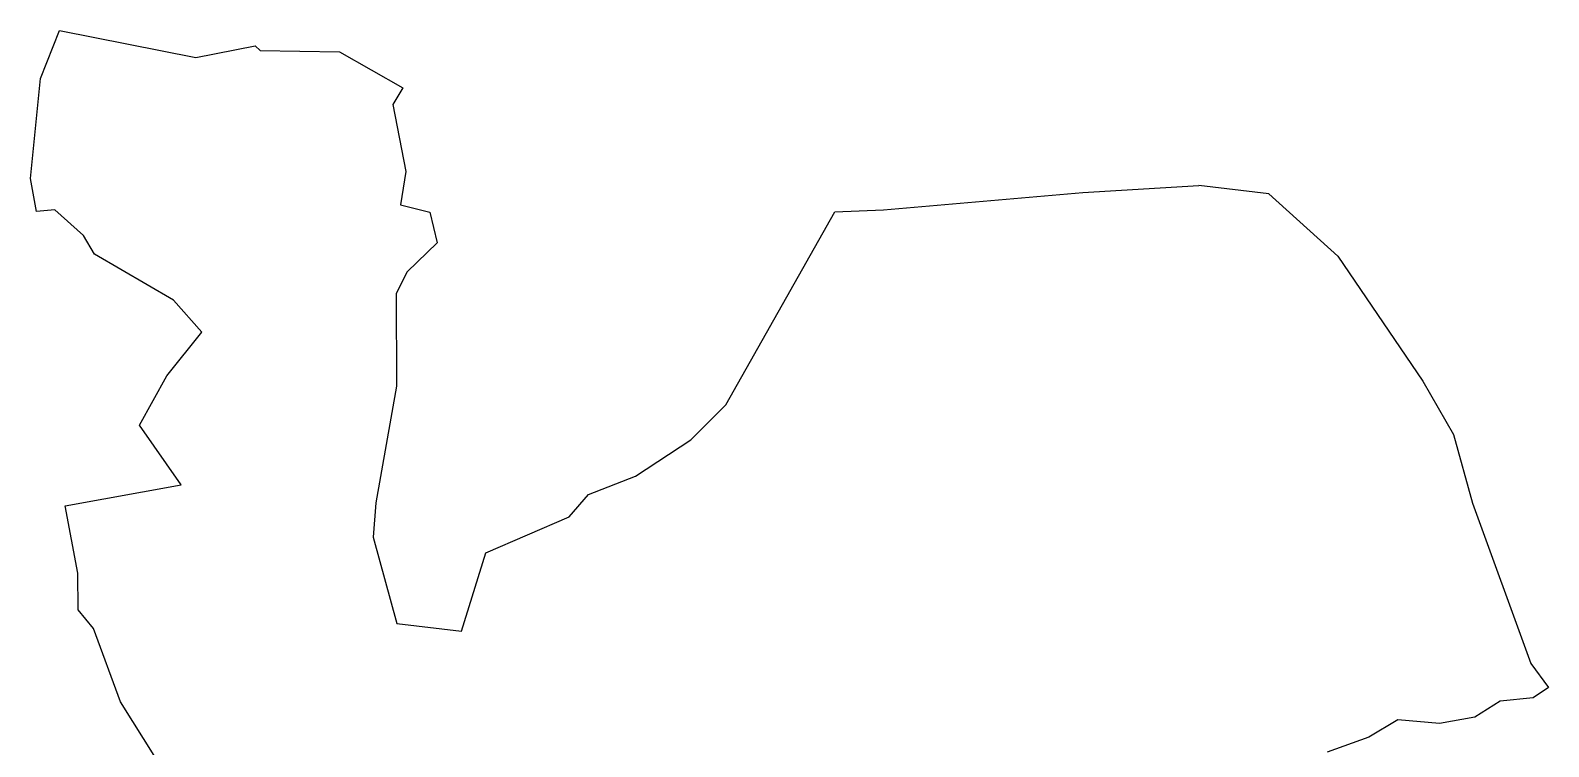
# Model space of a CAD drawing. Header units: metres. Extents: x 316827 to 322033, y 1872732 to 1878514.
# Drawn here: x 318782 to 322033, y 1874856 to 1876390 of the extents above; entities that cross this region are included whole.
import ezdxf

# ---------------------------------------------------------------- set-up
doc = ezdxf.new("R2010")
doc.units = ezdxf.units.M
doc.layers.add('village', color=3, linetype='Continuous')

msp = doc.modelspace()

# ---------------------------------------------------------------- linework, layer by layer
at = {"color": 6, "flags": 128}
msp.add_lwpolyline([(321433.4, 1876039.5), (321283.9, 1876057.5)], dxfattribs=at)
at = {"layer": 'village', "color": 6}
for points in [[(319099.9, 1874753.4, 0), (318975.3, 1874952.3, 0), (318917.6, 1875109.1, 0), (318884.1, 1875149.3, 0), (318883.9, 1875227.4, 0), (318856.9, 1875371.7, 0), (319105, 1875416.7, 0), (319015.7, 1875544.3, 0), (319074, 1875650.2, 0), (319149.4, 1875743.7, 0), (319088.4, 1875812.1, 0), (318919.6, 1875910.5, 0), (318896.1, 1875950.1, 0), (318834.7, 1876005.4, 0), (318795.3, 1876001.5, 0), (318782.1, 1876072.7, 0), (318803.8, 1876286.8, 0), (318844.4, 1876389.6, 0), (318844.4, 1876389.6, 0)], [(318844.4, 1876389.6, 0), (319136.5, 1876331.8, 0), (319263.7, 1876356.3, 0), (319273.9, 1876346.7, 0), (319443.8, 1876343.3, 0), (319579.6, 1876266.4, 0), (319558.3, 1876231, 0), (319585.9, 1876087.2, 0), (319574.8, 1876016.4, 0), (319637.4, 1876000.3, 0), (319652.9, 1875934.5, 0), (319588.5, 1875872.4, 0), (319565.4, 1875826.6, 0), (319565.8, 1875627.9, 0), (319521.6, 1875378.1, 0), (319516.1, 1875304.4, 0), (319566.4, 1875119.7, 0), (319705.2, 1875103.2, 0), (319757.1, 1875271.4, 0), (319935.9, 1875348.4, 0), (319977, 1875396.1, 0), (320078, 1875435, 0), (320195.9, 1875512.9, 0), (320271.3, 1875588, 0), (320504.5, 1876001.3, 0), (320608.9, 1876005.6, 0), (321035.3, 1876042.5, 0), (321283.9, 1876057.5, 0)], [(321433.4, 1876039.5, 0), (321581.2, 1875906, 0), (321763.1, 1875638.5, 0), (321828.8, 1875524.1, 0), (321869.6, 1875377.4, 0), (321994.7, 1875033.9, 0), (322032.6, 1874983.1, 0), (321999.4, 1874960.6, 0), (321928.9, 1874953.7, 0), (321874.5, 1874919.4, 0), (321799.2, 1874905.8, 0), (321709.4, 1874913.6, 0), (321647.6, 1874876.7, 0), (321558.2, 1874844.6, 0)]]:
    msp.add_polyline3d(points, dxfattribs=at)

doc.saveas('drawing.dxf')
